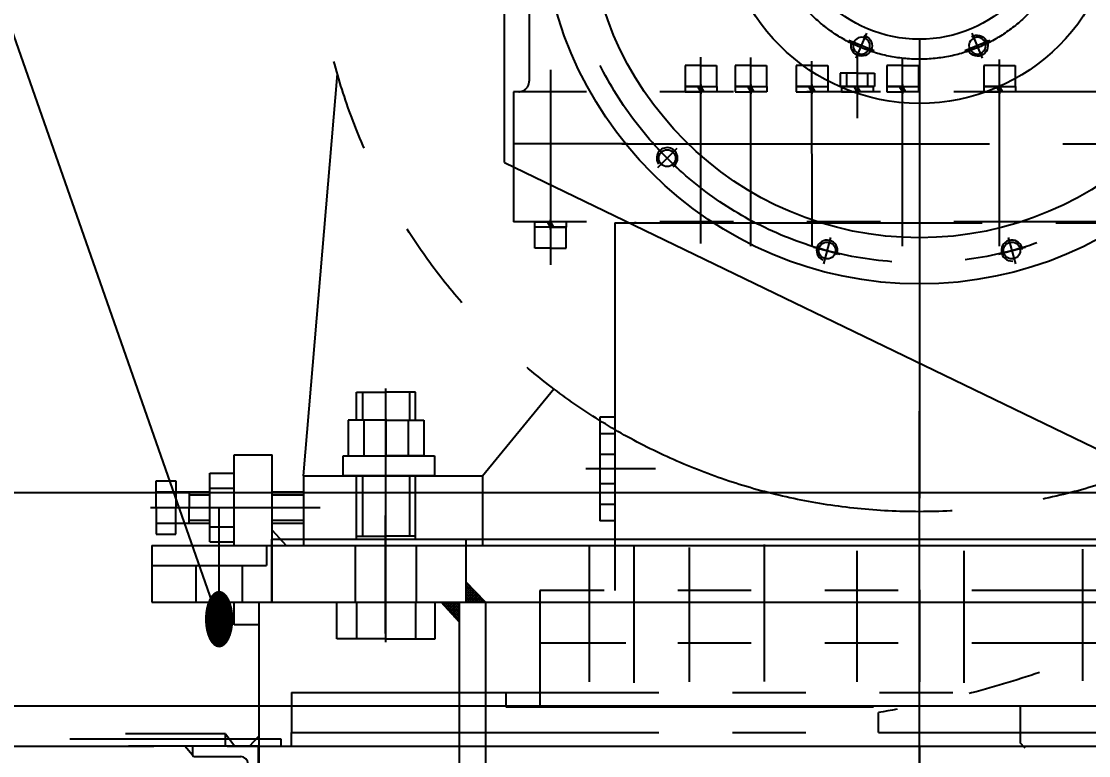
# Model space of a CAD drawing. Header units: millimetres. Extents: x 0 to 14700, y -398 to 10395.
# Drawn here: x 2208 to 3225, y 4692 to 5391 of the extents above; entities that cross this region are included whole.
import ezdxf
from ezdxf.enums import TextEntityAlignment as Align

# ---------------------------------------------------------------- set-up
doc = ezdxf.new("R2010")
doc.units = ezdxf.units.MM
doc.header["$LTSCALE"] = 350
for name, pattern in [('F', [0.75, 0.5, -0.25]), ('G', [2, 1.25, -0.25, 0.25, -0.25]), ('K', [2.5, 1.25, -0.25, 0.25, -0.25, 0.25, -0.25])]:
    doc.linetypes.add(name, pattern=pattern)
for name, color, linetype in [('01', 7, 'Continuous'), ('02', 1, 'Continuous'), ('04', 2, 'F'), ('05', 142, 'G'), ('07', 6, 'K'), ('08', 1, 'Continuous')]:
    doc.layers.add(name, color=color, linetype=linetype)
doc.styles.get("Standard").update_dxf_attribs({"font": 'isocp', "width": 0.707, "bigfont": 'intecad.shx'})
doc.dimstyles.new('INTE', dxfattribs={"dimscale": 35, "dimtxt": 3.5, "dimasz": 3, "dimexe": 3, "dimexo": 0, "dimgap": 1, "dimtad": 1, "dimdec": 1, "dimdsep": 46, "dimtxsty": 'Standard', "dimcen": 0, "dimclrd": 1, "dimclre": 1, "dimclrt": 3, "dimaunit": 1, "dimadec": 0, "dimazin": 0, "dimtfac": 1, "dimtdec": 1, "dimtmove": 0, "dimatfit": 0, "dimfxl": 0, "dimarcsym": 0})

# ---------------------------------------------------------------- blocks, each defined once
blk = doc.blocks.new('A$C2F3B3551')
at = {"layer": '07', "color": 6, "linetype": 'K', "ltscale": 0.8}
for p, q in [((7658, 1621.4), (7008.7, 1621.4)), ((7453.8, 1621.4), (7453.8, 1607.9)), ((7658, 1621.4), (7658, 1583.4)), ((7453.8, 1607.9), (7067.8, 1607.9)), ((7099, 1583.4), (7099, 1602.4)), ((7658, 1583.4), (1029, 1583.4)), ((7099, 1583.4), (4864, 1583.4)), ((7099, 1583.4), (4864, 1583.4)), ((7658, 1570.4), (7658, 1583.4)), ((7668, 1577.4), (7668, 1570.4)), ((7869, 1577.4), (7668, 1577.4)), ((8839, 1570.4), (1169, 1570.4)), ((7060, 1570.4), (7060, 891.4))]:
    blk.add_line(p, q, dxfattribs=at)
blk.add_arc((7242, 2506.2), 915, 224.8024, 261.0087, dxfattribs=at)
blk = doc.blocks.new('*U28', base_point=(11625.8, 546.3))
at = {"layer": '01'}
blk.add_circle((11625.8, 546.3), 8, dxfattribs=at)
at = {"layer": '02'}
blk.add_arc((11625.8, 546.3), 10, 260, 170, dxfattribs=at)
at = {"layer": '05'}
for p, q in [((11625.8, 559.3), (11625.8, 533.3)), ((11638.8, 546.3), (11612.8, 546.3))]:
    blk.add_line(p, q, dxfattribs=at)
blk = doc.blocks.new('*U26', base_point=(11638.2, 1614.9))
at = {"layer": '01'}
blk.add_circle((11638.2, 1614.9), 8, dxfattribs=at)
at = {"layer": '02'}
blk.add_arc((11638.2, 1614.9), 10, 260, 170, dxfattribs=at)
at = {"layer": '05'}
for p, q in [((11638.2, 1627.9), (11638.2, 1601.9)), ((11651.2, 1614.9), (11625.2, 1614.9))]:
    blk.add_line(p, q, dxfattribs=at)
blk = doc.blocks.new('A$C36681D4F')
at = {"layer": '01', "ltscale": 0.8}
blk.add_line((105.1, 527.3), (105.1, 1038.3), dxfattribs=at)
at = {"layer": '01', "color": 7, "linetype": 'Continuous', "ltscale": 0.8}
blk.add_line((105.1, 527.3), (1134.7, 30), dxfattribs=at)
at = {"layer": '01', "ltscale": 0.8}
for radius in [360, 316, 188.1, 127]:
    blk.add_circle((500.1, 771.8), radius, dxfattribs=at)
at = {"layer": '05', "ltscale": 0.8}
blk.add_line((500.1, 1750.3), (500.1, 249.1), dxfattribs=at)
blk.add_circle((500.1, 771.8), 339.8, dxfattribs=at)
at = {"layer": '05', "color": 4, "linetype": 'G', "ltscale": 0.8}
blk.add_circle((500.1, 771.8), 146, dxfattribs=at)
at = {"layer": '05', "ltscale": 0.8, "xscale": -1}
for p, rotation in [((445, 638.7), 157.4999999999266), ((555.3, 638.7), 202.5000000000734)]:
    blk.add_blockref('*U26', p, dxfattribs=dict(at, rotation=rotation))
at = {"layer": '05', "ltscale": 0.8}
for p, rotation in [((259.9, 531.6), 45.00000000014739), ((412.2, 443.6), 74.99999999997857), ((588.1, 443.6), 105.0000000000214)]:
    blk.add_blockref('*U28', p, dxfattribs=dict(at, rotation=rotation))
blk = doc.blocks.new('*U94')
at = {"layer": '01'}
for p, q in [((0, 63), (0, 0)), ((0, 63), (6.7, 63)), ((10, 17), (10, 59.7)), ((0, 0), (63, 0)), ((61.5, 10), (17, 10)), ((63, 0), (63, 8.5))]:
    blk.add_line(p, q, dxfattribs=at)
for centre, radius, start, end in [((6.7, 59.7), 3.3, 0.2621, 90), ((17, 17), 7, 180, 269.8782), ((61.5, 8.5), 1.52, 0, 90)]:
    blk.add_arc(centre, radius, start, end, dxfattribs=at)
blk = doc.blocks.new('FGG')
at = {"layer": '01'}
for p, q in [((12885, 20562.5), (12893.9, 20550.9)), ((12907.8, 20550.9), (12916.5, 20560.2)), ((12853.5, 20542.4), (12846.1, 20550.9))]:
    blk.add_line(p, q, dxfattribs=at)
at = {"layer": '07', "color": 6, "linetype": 'K'}
for p, q in [((12885, 20562.5), (12789.6, 20562.5)), ((12885, 20550.9), (12885, 20562.5)), ((12853.5, 20550.9), (12792.7, 20550.9))]:
    blk.add_line(p, q, dxfattribs=at)
at = {"layer": '05', "rotation": 180}
blk.add_blockref('*U94', (12916.5, 20550.9), dxfattribs=at)
blk = doc.blocks.new('*U97')
at = {"layer": '01'}
for p, q in [((-34, 0), (-34, 36)), ((-34, 36), (0, 36)), ((0, 36), (0, 0)), ((-34, 21), (0, 21)), ((0, -36), (0, 0)), ((-34, 0), (-34, -36)), ((-34, -21), (0, -21)), ((-34, -36), (0, -36))]:
    blk.add_line(p, q, dxfattribs=at)
at = {"layer": '05'}
blk.add_line((-35.1, 0), (1.1, 0), dxfattribs=at)
blk = doc.blocks.new('EFSDFF')
for p, q in [((18534.9, 24581.5), (18534.9, 24667.9)), ((18570.9, 24581.5), (18570.9, 24667.9)), ((18511.5, 24585.1), (18511.5, 24650.4)), ((18534.9, 24505.9), (18534.9, 24527.5))]:
    blk.add_line(p, q)
at = {"layer": '01'}
for p, q in [((18651.4, 24727.6), (18679.4, 24727.6)), ((18651.4, 24701), (18651.4, 24727.6)), ((18707.4, 24727.6), (18679.4, 24727.6)), ((18707.4, 24701), (18707.4, 24727.6)), ((18534.9, 24667.9), (18570.9, 24667.9)), ((18511.5, 24650.4), (18534.9, 24650.4)), ((18651.4, 24587.5), (18651.4, 24648)), ((18707.4, 24587.5), (18707.4, 24648)), ((18460.6, 24617.7), (18460.6, 24643.2)), ((18460.6, 24643.2), (18479.3, 24643.2)), ((18479.3, 24643.2), (18479.3, 24617.7)), ((18460.6, 24632.7), (18479.3, 24632.7)), ((18479.3, 24632.7), (18511.5, 24632.7)), ((18492, 24632.7), (18492, 24617.7)), ((18511.5, 24636.2), (18534.9, 24636.2)), ((18570.9, 24632.7), (18600.7, 24632.7)), ((18600.7, 24632.7), (18600.7, 24602.7)), ((18460.6, 24617.7), (18460.6, 24592.3)), ((18479.3, 24592.3), (18479.3, 24617.7)), ((18492, 24602.7), (18492, 24617.7)), ((18460.6, 24602.7), (18479.3, 24602.7)), ((18479.3, 24602.7), (18511.5, 24602.7)), ((18511.5, 24599.3), (18534.9, 24599.3)), ((18570.9, 24602.7), (18600.7, 24602.7)), ((18460.6, 24592.3), (18479.3, 24592.3)), ((18570.9, 24596.2), (18584.3, 24581.6)), ((18651.4, 24590.6), (18679.4, 24590.6)), ((18707.4, 24590.6), (18679.4, 24590.6)), ((18511.5, 24585.1), (18534.9, 24585.1)), ((18570.9, 24527.6), (18570.9, 24581.6)), ((18632.6, 24492.6), (18632.6, 24527.6)), ((18651.4, 24527.6), (18651.4, 24492.6)), ((18707.4, 24527.6), (18707.4, 24492.6)), ((18726.2, 24492.6), (18726.2, 24527.6)), ((18558.5, 24505.9), (18534.9, 24505.9)), ((18679.4, 24492.6), (18632.6, 24492.6)), ((18679.4, 24492.6), (18726.2, 24492.6))]:
    blk.add_line(p, q, dxfattribs=at)
at = {"layer": '01', "color": 7, "linetype": 'Continuous'}
for p, q in [((18638.6, 24667), (18725.6, 24667)), ((18638.6, 24648), (18638.6, 24667)), ((18725.6, 24667), (18725.6, 24648)), ((18725.6, 24648), (18638.6, 24648))]:
    blk.add_line(p, q, dxfattribs=at)
at = {"layer": '02'}
for p, q in [((18657, 24727.6), (18657, 24701)), ((18701.8, 24727.6), (18701.8, 24701)), ((18657, 24648), (18657, 24590.6)), ((18701.8, 24648), (18701.8, 24590.6)), ((18492, 24629.7), (18511.5, 24629.7)), ((18570.9, 24629.7), (18600.7, 24629.7)), ((18492, 24605.7), (18511.5, 24605.7)), ((18570.9, 24605.7), (18600.7, 24605.7))]:
    blk.add_line(p, q, dxfattribs=at)
at = {"layer": '05'}
for p, q in [((18679.4, 24489.6), (18679.4, 24731.2)), ((18455.1, 24617.7), (18616.7, 24617.7)), ((18679.4, 24497.9), (18679.4, 24610.3))]:
    blk.add_line(p, q, dxfattribs=at)
at = {"layer": '07', "color": 6, "linetype": 'K'}
for p, q in [((18600.7, 24648), (18633.2, 25030.8)), ((18771.4, 24648), (18839.3, 24730.7)), ((18600.7, 24648), (18771.4, 24648)), ((18600.7, 24648), (18600.7, 24581)), ((18771.4, 24648), (18771.4, 24581))]:
    blk.add_line(p, q, dxfattribs=at)
blk.add_circle((19187.4, 25190.6), 576.8, dxfattribs=at)
at = {"layer": '07', "rotation": 270}
blk.add_blockref('*U97', (18679.4, 24667), dxfattribs=at)
blk = doc.blocks.new('rtrtrt')
at = {"layer": '07', "color": 6, "linetype": 'K', "ltscale": 0.8}
for p, q in [((7328.2, 22013), (7328.2, 21853.5)), ((8082.7, 21843.5), (7313.2, 21843.5)), ((7318.2, 21843.5), (7313.2, 21843.5)), ((7313.2, 21843.5), (7313.2, 21719.5)), ((7421.9, 21794), (7313.2, 21794)), ((7416.5, 21794), (8082.7, 21794)), ((8082.7, 21719.5), (7313.2, 21719.5)), ((7409.7, 21718.5), (8082.7, 21718.5)), ((7409.7, 21718.5), (7409.7, 21368.5)), ((7409.7, 21718.5), (7409.7, 21368.5)), ((7409.7, 21718.5), (7429.1, 21718.5)), ((7429.1, 21719.5), (7429.1, 21718.5)), ((7429.1, 21719.5), (7429.1, 21718.5)), ((7385.3, 21410.2), (7385.3, 21281.6)), ((7338.4, 21368.5), (7338.4, 21318.5)), ((7338.4, 21368.5), (7338.4, 21258.5)), ((8099.7, 21368.5), (7338.4, 21368.5)), ((8099.7, 21318.5), (7338.4, 21318.5)), ((7420.3, 21318.5), (7339.7, 21318.5))]:
    blk.add_line(p, q, dxfattribs=at)
at = {"layer": '07', "color": 6, "linetype": 'K'}
for p, q in [((7491.7, 21699.1), (7491.7, 21876.3)), ((7539.3, 21696.4), (7539.3, 21876.1)), ((7640.6, 21878.8), (7640.6, 21818.3)), ((7683.8, 21696.4), (7683.8, 21875.3)), ((7776.1, 21696.4), (7776.1, 21874.3)), ((7348.5, 21864.2), (7348.5, 21678.8)), ((7491.7, 21868.5), (7476.7, 21868.5)), ((7476.7, 21868.5), (7476.7, 21848.5)), ((7491.7, 21868.5), (7506.7, 21868.5)), ((7506.7, 21868.5), (7506.7, 21848.5)), ((7539.3, 21868.5), (7524.3, 21868.5)), ((7524.3, 21868.5), (7524.3, 21848.5)), ((7539.3, 21868.5), (7554.3, 21868.5)), ((7554.3, 21868.5), (7554.3, 21848.5)), ((7597.5, 21868.5), (7582.5, 21868.5)), ((7582.5, 21868.5), (7582.5, 21848.5)), ((7597.8, 21696.4), (7597.4, 21872.6)), ((7597.5, 21868.5), (7612.5, 21868.5)), ((7612.5, 21868.5), (7612.5, 21848.5)), ((7683.8, 21868.5), (7668.8, 21868.5)), ((7668.8, 21868.5), (7668.8, 21848.5)), ((7683.8, 21868.5), (7698.8, 21868.5)), ((7698.8, 21868.5), (7698.8, 21848.5)), ((7776.1, 21868.5), (7761.1, 21868.5)), ((7761.1, 21868.5), (7761.1, 21848.5)), ((7776.1, 21868.5), (7791.1, 21868.5)), ((7791.1, 21868.5), (7791.1, 21848.5)), ((7640.6, 21861), (7624.2, 21861)), ((7624.2, 21861), (7624.2, 21848.5)), ((7630.6, 21848.5), (7630.6, 21861)), ((7640.6, 21861), (7657.1, 21861)), ((7650.6, 21848.5), (7650.6, 21861)), ((7657.1, 21861), (7657.1, 21848.5)), ((7491.7, 21848.5), (7476.6, 21848.5)), ((7476.6, 21848.5), (7476.6, 21843.5)), ((7476.6, 21843.5), (7491.7, 21843.5)), ((7476.7, 21848.5), (7491.7, 21848.5)), ((7491.7, 21843.5), (7488.8, 21848.5)), ((7491.7, 21850.5), (7491.7, 21841.4)), ((7491.7, 21848.5), (7506.8, 21848.5)), ((7491.7, 21848.5), (7494.6, 21843.5)), ((7506.8, 21843.5), (7491.7, 21843.5)), ((7506.8, 21848.5), (7506.8, 21843.5)), ((7539.3, 21848.5), (7524.2, 21848.5)), ((7524.2, 21848.5), (7524.2, 21843.5)), ((7524.2, 21843.5), (7539.3, 21843.5)), ((7524.3, 21848.5), (7539.3, 21848.5)), ((7539.3, 21843.5), (7536.4, 21848.5)), ((7539.3, 21850.5), (7539.3, 21841.4)), ((7539.3, 21848.5), (7554.4, 21848.5)), ((7539.3, 21848.5), (7542.2, 21843.5)), ((7554.4, 21843.5), (7539.3, 21843.5)), ((7554.4, 21848.5), (7554.4, 21843.5)), ((7597.5, 21848.5), (7582.4, 21848.5)), ((7582.4, 21848.5), (7582.4, 21843.5)), ((7582.4, 21843.5), (7597.5, 21843.5)), ((7582.5, 21848.5), (7597.5, 21848.5)), ((7597.5, 21843.5), (7594.6, 21848.5)), ((7597.5, 21850.5), (7597.5, 21841.4)), ((7597.5, 21848.5), (7612.6, 21848.5)), ((7597.5, 21848.5), (7600.4, 21843.5)), ((7612.6, 21843.5), (7597.5, 21843.5)), ((7612.6, 21848.5), (7612.6, 21843.5)), ((7624.2, 21848.5), (7640.6, 21848.5)), ((7640.6, 21848.5), (7625.5, 21848.5)), ((7625.5, 21848.5), (7625.5, 21843.5)), ((7625.5, 21843.5), (7640.6, 21843.5)), ((7625.6, 21848.5), (7640.6, 21848.5)), ((7640.6, 21843.5), (7637.8, 21848.5)), ((7640.6, 21850.5), (7640.6, 21841.4)), ((7657.1, 21848.5), (7640.6, 21848.5)), ((7640.6, 21848.5), (7655.7, 21848.5)), ((7640.6, 21848.5), (7643.5, 21843.5)), ((7655.7, 21843.5), (7640.6, 21843.5)), ((7655.7, 21848.5), (7655.7, 21843.5)), ((7683.8, 21848.5), (7668.7, 21848.5)), ((7668.7, 21848.5), (7668.7, 21843.5)), ((7668.7, 21843.5), (7683.8, 21843.5)), ((7668.8, 21848.5), (7683.8, 21848.5)), ((7683.8, 21843.5), (7680.9, 21848.5)), ((7683.8, 21850.5), (7683.8, 21841.4)), ((7683.8, 21848.5), (7698.9, 21848.5)), ((7683.8, 21848.5), (7686.7, 21843.5)), ((7698.9, 21843.5), (7683.8, 21843.5)), ((7698.9, 21848.5), (7698.9, 21843.5)), ((7776.1, 21848.5), (7761, 21848.5)), ((7761, 21848.5), (7761, 21843.5)), ((7761, 21843.5), (7776.1, 21843.5)), ((7761.1, 21848.5), (7776.1, 21848.5)), ((7776.1, 21843.5), (7773.2, 21848.5)), ((7776.1, 21850.5), (7776.1, 21841.4)), ((7776.1, 21848.5), (7791.2, 21848.5)), ((7776.1, 21848.5), (7779, 21843.5)), ((7791.2, 21843.5), (7776.1, 21843.5)), ((7791.2, 21848.5), (7791.2, 21843.5)), ((7348.5, 21712.4), (7348.5, 21721.5)), ((7348.5, 21712.4), (7348.5, 21721.5)), ((7333.4, 21714.5), (7333.4, 21719.5)), ((7333.4, 21719.5), (7348.5, 21719.5)), ((7333.4, 21714.5), (7333.4, 21719.5)), ((7333.4, 21719.5), (7348.5, 21719.5)), ((7348.5, 21714.5), (7333.4, 21714.5)), ((7348.5, 21714.5), (7333.4, 21714.5)), ((7333.5, 21694.5), (7333.5, 21714.5)), ((7348.5, 21714.5), (7345.7, 21719.5)), ((7348.5, 21714.5), (7345.7, 21719.5)), ((7348.5, 21719.5), (7351.4, 21714.5)), ((7363.6, 21719.5), (7348.5, 21719.5)), ((7348.5, 21719.5), (7351.4, 21714.5)), ((7363.6, 21719.5), (7348.5, 21719.5)), ((7363.5, 21714.5), (7348.5, 21714.5)), ((7348.5, 21714.5), (7363.6, 21714.5)), ((7348.5, 21714.5), (7363.6, 21714.5)), ((7363.5, 21694.5), (7363.5, 21714.5)), ((7363.6, 21714.5), (7363.6, 21719.5)), ((7363.6, 21714.5), (7363.6, 21719.5)), ((7348.5, 21694.5), (7333.5, 21694.5)), ((7348.5, 21694.5), (7363.5, 21694.5)), ((7409.7, 21533.7), (7395.3, 21533.7)), ((7395.3, 21533.7), (7395.3, 21434.8)), ((7395.3, 21518.2), (7409.7, 21518.2)), ((7395.3, 21498.3), (7409.7, 21498.3)), ((7448.5, 21484.5), (7382.2, 21484.5)), ((7395.3, 21470.6), (7409.7, 21470.6)), ((7395.3, 21450.7), (7409.7, 21450.7)), ((7409.7, 21434.8), (7395.3, 21434.8)), ((7428.3, 21280.7), (7428.3, 21412)), ((7480.9, 21281.5), (7480.9, 21409.6)), ((7552.3, 21282), (7552.3, 21412.5)), ((7640.4, 21281.5), (7640.4, 21406.5)), ((7742.4, 21280.8), (7742.4, 21406.3)), ((7855.4, 21282.6), (7855.4, 21407.9))]:
    blk.add_line(p, q, dxfattribs=at)
at = {"layer": '07', "color": 6, "linetype": 'K', "ltscale": 1.2}
for p, q in [((8861.1, 21258.5), (7338.4, 21258.5)), ((7795.6, 21258.5), (7795.6, 21223.5)), ((7795.6, 21258.5), (7795.6, 21223.5)), ((7800.6, 21218.5), (7795.6, 21223.5)), ((7800.6, 21218.5), (7795.6, 21223.5)), ((8398.8, 21218.5), (7800.6, 21218.5)), ((8398.8, 21218.5), (7800.6, 21218.5))]:
    blk.add_line(p, q, dxfattribs=at)
at = {"layer": '07', "color": 6, "linetype": 'K', "ltscale": 0.8}
blk.add_arc((7318.2, 21853.5), 10, 270, 0, dxfattribs=at)
blk = doc.blocks.new('*D123')
at = {"layer": '08', "color": 1, "lineweight": -2}
for p, q in [((2155.6, 5047.3), (2155.6, 5152.3)), ((4177.2, 4942.3), (2050.6, 4942.3)), ((2155.6, 4942.3), (2155.6, 4739.3)), ((4177.2, 4739.3), (2050.6, 4739.3)), ((2155.6, 4634.3), (2155.6, 4297.6))]:
    blk.add_line(p, q, dxfattribs=at)
at = {"layer": '08', "color": 1}
for points in [[(2138.1, 5047.3), (2173.1, 5047.3), (2155.6, 4942.3)], [(2138.1, 4634.3), (2173.1, 4634.3), (2155.6, 4739.3)]]:
    blk.add_solid(points, dxfattribs=at)
at = {"layer": 'Defpoints', "color": 0}
for p in [(4177.2, 4942.3), (2155.6, 4739.3), (4177.2, 4739.3)]:
    blk.add_point(p, dxfattribs=at)
at = {"layer": '08', "color": 3, "insert": (2059.4, 4413.5), "char_height": 122.5, "attachment_point": 5, "rotation": 90}
blk.add_mtext('203', dxfattribs=at)

msp = doc.modelspace()

# ---------------------------------------------------------------- hatches: boundary and pattern name
at = {"layer": '04'}
h = msp.add_hatch(dxfattribs=at)
h.set_pattern_fill('ANGLE', color=256, scale=0.3, style=0)
h.set_pattern_definition([(0, (-1905.4765, 204.9233), (0, 2.0955), [1.524, -0.5715]), (90, (-1905.4765, 204.9233), (-2.0955, 1e-16), [1.524, -0.5715])])
h.paths.add_polyline_path([(2625.05, 4838.21), (2607.91, 4838.21), (2625.05, 4819.54)])
h.paths.add_polyline_path([(2631.55, 4857.77), (2631.55, 4838.21), (2650.05, 4838.21)])

# ---------------------------------------------------------------- linework, layer by layer
at = {"layer": '01', "color": 7, "linetype": 'Continuous'}
for p, q in [((2332.55, 4892.21), (3423.33, 4892.21)), ((2332.55, 4873.21), (2441.55, 4873.21)), ((2434.55, 4701.21), (3691.55, 4701.21))]:
    msp.add_line(p, q, dxfattribs=at)
at = {"layer": '01'}
for p, q in [((2332.55, 4892.21), (2332.55, 4838.21)), ((2441.55, 4892.21), (2441.55, 4873.21)), ((2446.55, 4898.21), (3410.9, 4898.21)), ((2446.55, 4898.21), (2446.55, 4892.21)), ((2332.55, 4838.21), (3535.13, 4838.21)), ((2434.55, 4673.21), (2434.55, 4838.21)), ((2625.05, 4838.21), (2650.05, 4838.21))]:
    msp.add_line(p, q, dxfattribs=at)
at = {"layer": '02'}
msp.add_line((2396.55, 4819.54), (1439.95, 7552.77), dxfattribs=at)
at = {"layer": '04'}
for p, q in [((2446.55, 4892.21), (2446.55, 4838.21)), ((2650.05, 4838.21), (2631.55, 4857.77)), ((2625.05, 4819.54), (2607.91, 4838.21))]:
    msp.add_line(p, q, dxfattribs=at)
at = {"layer": '04', "color": 2, "linetype": 'F'}
for p, q in [((2526.05, 4892.21), (2526.05, 4838.21)), ((2584.05, 4892.21), (2584.05, 4838.21)), ((2631.55, 4898.21), (2631.55, 4838.21)), ((2374.55, 4838.21), (2374.55, 4873.21)), ((2418.55, 4873.21), (2418.55, 4838.21)), ((2625.05, 4838.21), (2625.05, 4118.21)), ((2650.05, 4838.21), (2650.05, 4118.21))]:
    msp.add_line(p, q, dxfattribs=at)
at = {"layer": '05'}
for p, q in [((3063.47, 6774.98), (3063.47, 3958.11)), ((3063.05, 5020.3), (3063.05, 3958.01)), ((2396.55, 4819.54), (2396.55, 4928.17)), ((2555.05, 4808.45), (2555.05, 4920.94))]:
    msp.add_line(p, q, dxfattribs=at)

# ---------------------------------------------------------------- block references
at = {"layer": '01'}
for name, p in [('A$C36681D4F', (2563.32, 4729.51)), ('rtrtrt', (-4636.37, -16519.14))]:
    msp.add_blockref(name, p, dxfattribs=at)
at = {"layer": '01', "color": 7, "linetype": 'Continuous'}
msp.add_blockref('EFSDFF', (-16123.95, -19689.31), dxfattribs=at)
at = {"layer": '02'}
msp.add_blockref('FGG', (-10482.33, -15849.66), dxfattribs=at)
at = {"layer": '05', "color": 142, "linetype": 'G', "xscale": -1}
msp.add_blockref('A$C2F3B3551', (10123.35, 3130.88), dxfattribs=at)

# ---------------------------------------------------------------- texts
at = {"layer": '02', "width": 0.605172}
msp.add_text('\\M+5A1F1', height=50, dxfattribs=at).set_placement((2381.55, 4794.54), (2411.55, 4794.54), align=Align.FIT)

# ---------------------------------------------------------------- dimensions: what is measured, and where the dimension line sits
at = {"layer": '08'}
dim = msp.add_linear_dim(base=(2155.64, 4739.31), p1=(4177.23, 4942.31), p2=(4177.23, 4739.31), angle=90, dimstyle='INTE', dxfattribs=at)
dim.commit()
dim.dimension.update_dxf_attribs({"geometry": '*D123', "text_midpoint": (2059.37, 4413.47)})

doc.saveas('drawing.dxf')
